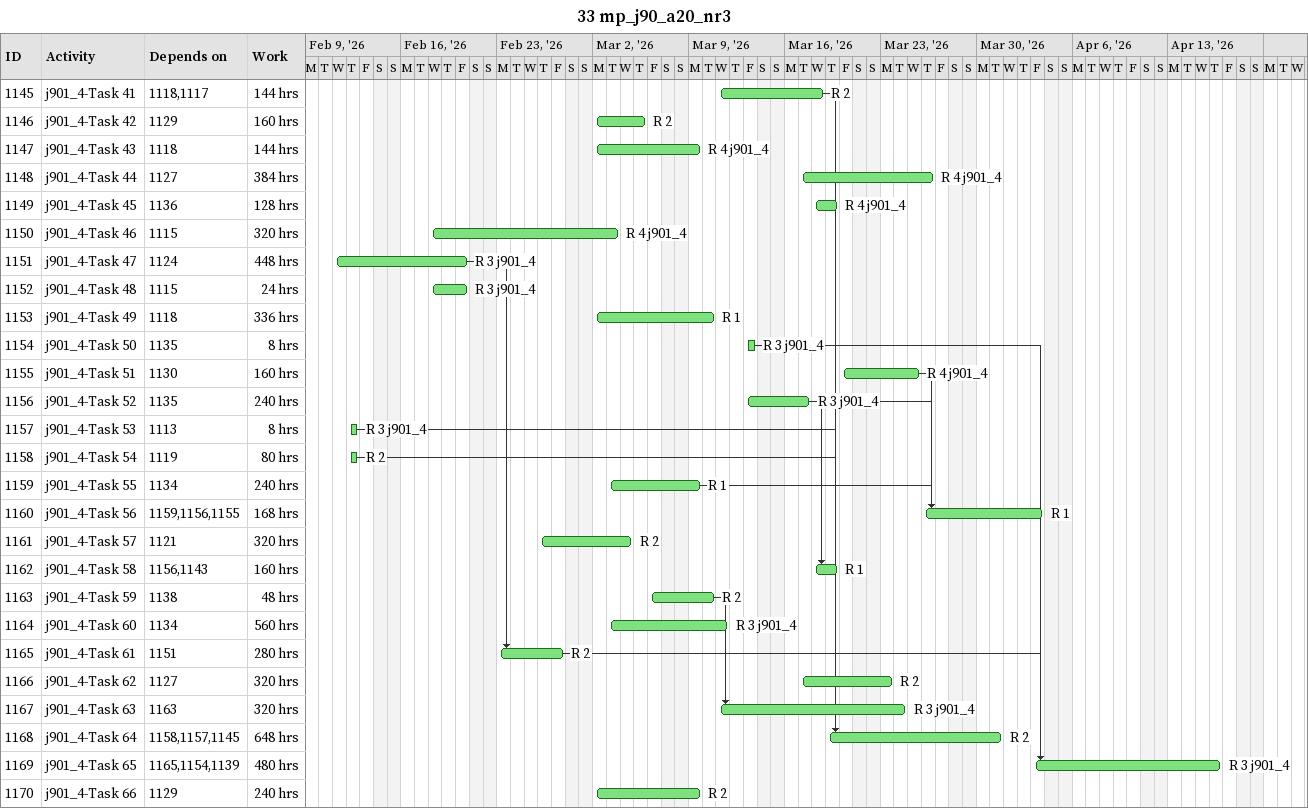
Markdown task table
33 mp_j90_a20_nr3

| ID | Task | Start | Finish | Predecessors | Resources | Work (h) |
|---|---|---|---|---|---|---|
| 1145 | j901_4-Task 41 | 2026-03-11 | 2026-03-18 | 1118, 1117 | R 2 | 144 |
| 1146 | j901_4-Task 42 | 2026-03-02 | 2026-03-05 | 1129 | R 2 | 160 |
| 1147 | j901_4-Task 43 | 2026-03-02 | 2026-03-09 | 1118 | R 4 j901_4 | 144 |
| 1148 | j901_4-Task 44 | 2026-03-17 | 2026-03-26 | 1127 | R 4 j901_4 | 384 |
| 1149 | j901_4-Task 45 | 2026-03-18 | 2026-03-19 | 1136 | R 4 j901_4 | 128 |
| 1150 | j901_4-Task 46 | 2026-02-18 | 2026-03-03 | 1115 | R 4 j901_4 | 320 |
| 1151 | j901_4-Task 47 | 2026-02-11 | 2026-02-20 | 1124 | R 3 j901_4 | 448 |
| 1152 | j901_4-Task 48 | 2026-02-18 | 2026-02-20 | 1115 | R 3 j901_4 | 24 |
| 1153 | j901_4-Task 49 | 2026-03-02 | 2026-03-10 | 1118 | R 1 | 336 |
| 1154 | j901_4-Task 50 | 2026-03-13 | 2026-03-13 | 1135 | R 3 j901_4 | 8 |
| 1155 | j901_4-Task 51 | 2026-03-20 | 2026-03-25 | 1130 | R 4 j901_4 | 160 |
| 1156 | j901_4-Task 52 | 2026-03-13 | 2026-03-17 | 1135 | R 3 j901_4 | 240 |
| 1157 | j901_4-Task 53 | 2026-02-12 | 2026-02-12 | 1113 | R 3 j901_4 | 8 |
| 1158 | j901_4-Task 54 | 2026-02-12 | 2026-02-12 | 1119 | R 2 | 80 |
| 1159 | j901_4-Task 55 | 2026-03-03 | 2026-03-09 | 1134 | R 1 | 240 |
| 1160 | j901_4-Task 56 | 2026-03-26 | 2026-04-03 | 1159, 1156, 1155 | R 1 | 168 |
| 1161 | j901_4-Task 57 | 2026-02-26 | 2026-03-04 | 1121 | R 2 | 320 |
| 1162 | j901_4-Task 58 | 2026-03-18 | 2026-03-19 | 1156, 1143 | R 1 | 160 |
| 1163 | j901_4-Task 59 | 2026-03-06 | 2026-03-10 | 1138 | R 2 | 48 |
| 1164 | j901_4-Task 60 | 2026-03-03 | 2026-03-11 | 1134 | R 3 j901_4 | 560 |
| 1165 | j901_4-Task 61 | 2026-02-23 | 2026-02-27 | 1151 | R 2 | 280 |
| 1166 | j901_4-Task 62 | 2026-03-17 | 2026-03-23 | 1127 | R 2 | 320 |
| 1167 | j901_4-Task 63 | 2026-03-11 | 2026-03-24 | 1163 | R 3 j901_4 | 320 |
| 1168 | j901_4-Task 64 | 2026-03-19 | 2026-03-31 | 1158, 1157, 1145 | R 2 | 648 |
| 1169 | j901_4-Task 65 | 2026-04-03 | 2026-04-16 | 1165, 1154, 1139 | R 3 j901_4 | 480 |
| 1170 | j901_4-Task 66 | 2026-03-02 | 2026-03-09 | 1129 | R 2 | 240 |
